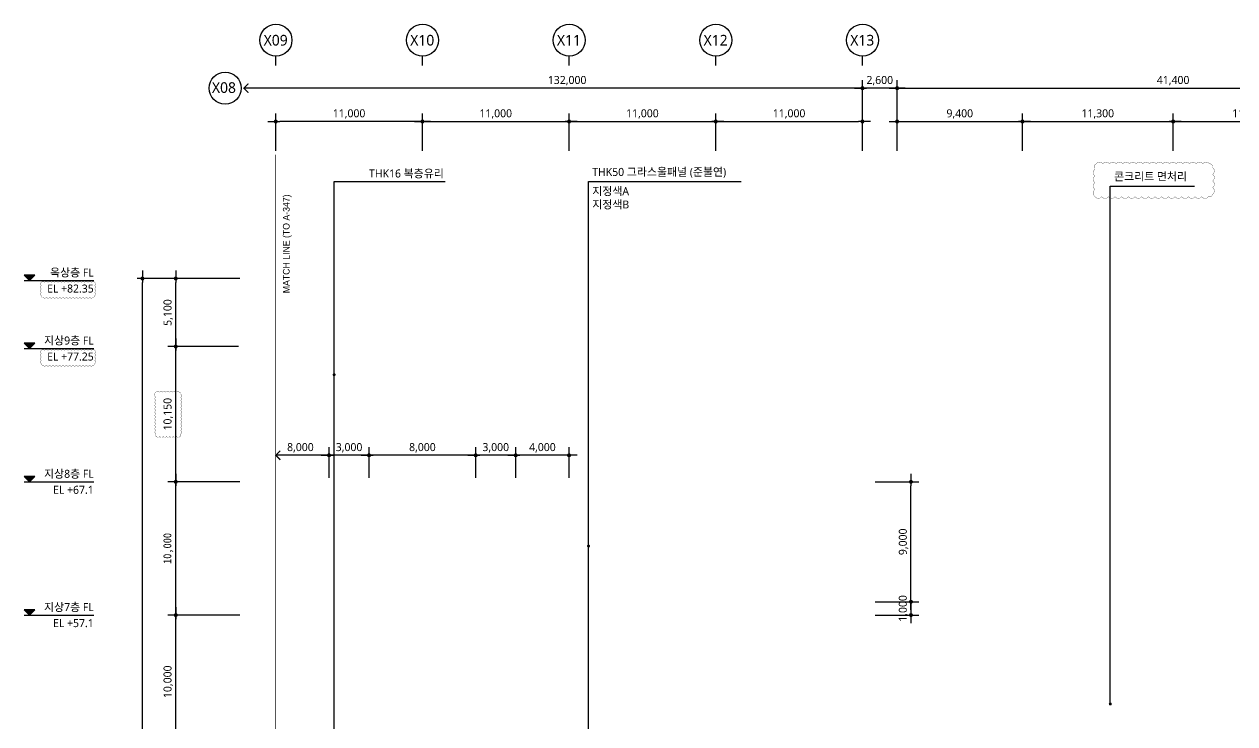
# Model space of a CAD drawing. Header units: millimetres. Extents: x 4937160 to 6265723, y 243853 to 348825.
# Drawn here: x 6113160 to 6203948, y 296339 to 348825 of the extents above; entities that cross this region are included whole.
import ezdxf
from ezdxf.enums import TextEntityAlignment as Align

# ---------------------------------------------------------------- set-up
doc = ezdxf.new("R2010")
doc.units = ezdxf.units.MM
doc.layers.get('0').update_dxf_attribs({"linetype": 'CONTINUOUS'})
for name, color, linetype, lineweight in [('A-AXIS-BUBL', 7, 'CONTINUOUS', 25), ('A-MKXS-TEXT2', 7, 'CONTINUOUS', 25), ('A-XXXX-SYMB', 7, 'CONTINUOUS', 25), ('A-XXXX-TXT1', 3, 'CONTINUOUS', 25), ('A-XXXX-TXT2', 3, 'CONTINUOUS', 25), ('REV-202205', 20, 'CONTINUOUS', 25)]:
    doc.layers.add(name, color=color, linetype=linetype, lineweight=lineweight)
for name, color, linetype in [('AA-MARK', 1, 'CONTINUOUS'), ('AA-TEX-3', 3, 'CONTINUOUS'), ('DIM', 7, 'CONTINUOUS')]:
    doc.layers.add(name, color=color, linetype=linetype)
doc.styles.add('HY울릉도L', font='')
doc.styles.add('돋움', font='')
doc.styles.add('돋움체', font='')
doc.styles.add('맑은고딕', font='malgun.ttf')
doc.styles.get('HY울릉도L').set_extended_font_data('HYwulM')
doc.styles.get('돋움').set_extended_font_data('Dotum')
doc.styles.get('돋움체').set_extended_font_data('DotumChe')
doc.dimstyles.new('CDIM', dxfattribs={"dimtxt": 3, "dimasz": 1.5, "dimexe": 2, "dimexo": 1, "dimgap": 1, "dimtad": 1, "dimdec": 0, "dimrnd": 0.5, "dimzin": 0, "dimdsep": 32, "dimlunit": 6, "dimtxsty": 'HY울릉도L', "dimblk1": '_CIDOT', "dimblk2": '_CIDOT', "dimsah": 1, "dimcen": 5.5, "dimclrd": 2, "dimclre": 2, "dimclrt": 7, "dimadec": 0, "dimazin": 0, "dimtfac": 1, "dimtdec": 0, "dimtix": 1, "dimtmove": 2, "dimatfit": 1, "dimldrblk": '_CIDOT', "dimfxl": 1, "dimtolj": 1, "dimtzin": 0, "dimlwd": -1, "dimarcsym": 0})

# ---------------------------------------------------------------- blocks, each defined once
blk = doc.blocks.new('A$C4F5014BF')
at = {"layer": 'A-XXXX-SYMB'}
for points in [[(-4813, 75100), (-4413, 75500), (-5213, 75500)], [(-4813, 70000), (-4413, 70400), (-5213, 70400)], [(-4813, 60000), (-4413, 60400), (-5213, 60400)], [(-4813, 50000), (-4413, 50400), (-5213, 50400)], [(-4813, 40000), (-4413, 40400), (-5213, 40400)], [(-4813, 30000), (-4413, 30400), (-5213, 30400)], [(-4813, 20000), (-4413, 20400), (-5213, 20400)], [(-4813, 10000), (-4413, 10400), (-5213, 10400)], [(-4813, 0), (-4413, 400), (-5213, 400)], [(-4813, -1000), (-4413, -1400), (-5213, -1400)]]:
    blk.add_hatch(color=256, dxfattribs=at).paths.add_polyline_path(points)
for p, q in [((-5213, 75500), (-4813, 75100)), ((-4413, 75500), (-5213, 75500)), ((-4813, 75100), (-4413, 75500)), ((-5213, 75100), (0, 75100)), ((-5213, 70400), (-4813, 70000)), ((-4413, 70400), (-5213, 70400)), ((-5213, 70000), (0, 70000)), ((-4813, 70000), (-4413, 70400)), ((-5213, 60400), (-4813, 60000)), ((-4413, 60400), (-5213, 60400)), ((-5213, 60000), (0, 60000)), ((-4813, 60000), (-4413, 60400)), ((-5213, 50400), (-4813, 50000)), ((-4413, 50400), (-5213, 50400)), ((-5213, 50000), (0, 50000)), ((-4813, 50000), (-4413, 50400)), ((-5213, 40400), (-4813, 40000)), ((-4413, 40400), (-5213, 40400)), ((-5213, 40000), (0, 40000)), ((-4813, 40000), (-4413, 40400)), ((-5213, 30400), (-4813, 30000)), ((-4413, 30400), (-5213, 30400)), ((-5213, 30000), (0, 30000)), ((-4813, 30000), (-4413, 30400)), ((-5213, 20400), (-4813, 20000)), ((-4413, 20400), (-5213, 20400)), ((-5213, 20000), (0, 20000)), ((-4813, 20000), (-4413, 20400)), ((-5213, 10400), (-4813, 10000)), ((-4413, 10400), (-5213, 10400)), ((-5213, 10000), (0, 10000)), ((-4813, 10000), (-4413, 10400)), ((-5213, 400), (-4813, 0)), ((-4413, 400), (-5213, 400)), ((-5213, 0), (0, 0)), ((-4813, 0), (-4413, 400)), ((-5213, -1000), (0, -1000)), ((-5213, -1400), (-4813, -1000)), ((-4413, -1400), (-5213, -1400)), ((-4813, -1000), (-4413, -1400))]:
    blk.add_line(p, q, dxfattribs=at)
at = {"layer": 'A-XXXX-TXT2', "style": '맑은고딕'}
for s, p in [('옥상층 FL', (0, 75700)), ('EL +82.35', (0, 74500)), ('지상9층 FL', (0, 70600)), ('EL +77.25', (0, 69400)), ('지상8층 FL', (0, 60600)), ('EL +67.1', (0, 59400)), ('지상7층 FL', (0, 50600)), ('EL +57.1', (0, 49400)), ('지상6층 FL', (0, 40600)), ('EL +47.1', (0, 39400)), ('지상5층 FL', (0, 30600)), ('EL +37.1', (0, 29400)), ('지상4층 FL', (0, 20600)), ('EL +27.1', (0, 19400)), ('지상3층 FL', (0, 10600)), ('EL +17.1', (0, 9400)), ('지상1층 FL', (0, 600)), ('EL +7.1', (0, -600)), ('EL +6.1', (0, -1756))]:
    blk.add_text(s, height=600, dxfattribs=at).set_placement(p, align=Align.MIDDLE_RIGHT)
blk = doc.blocks.new('_CIDOT')
at = {"color": 0, "linetype": 'ByBlock'}
blk.add_line((2, 0), (-1, 0), dxfattribs=at)
at = {"color": 0, "linetype": 'ByBlock', "const_width": 0.5}
blk.add_lwpolyline([(-0.25, 0, 1), (0.25, 0, 1)], format="xyb", close=True, dxfattribs=at)
blk = doc.blocks.new('*D1053')
at = {"layer": 'DIM', "lineweight": -2, "transparency": 16777216}
for p, q in [((6154023, 339325), (6154023, 342125)), ((6165023, 339325), (6165023, 342125))]:
    blk.add_line(p, q, dxfattribs=at)
at = {"layer": 'DIM', "transparency": 16777216}
blk.add_line((6154323, 341525), (6164723, 341525), dxfattribs=at)
at = {"layer": 'DIM', "transparency": 16777216, "xscale": 300, "yscale": 300, "zscale": 300, "rotation": 180}
blk.add_blockref('_CIDOT', (6154023, 341525), dxfattribs=at)
at = {"layer": 'DIM', "transparency": 16777216, "xscale": 300, "yscale": 300, "zscale": 300}
blk.add_blockref('_CIDOT', (6165023, 341525), dxfattribs=at)
at = {"layer": 'DIM', "color": 3, "transparency": 16777216, "insert": (6159523, 342087), "char_height": 600, "attachment_point": 5, "style": '맑은고딕'}
blk.add_mtext('\\A1;11,000', dxfattribs=at)
blk = doc.blocks.new('*D1054')
at = {"layer": 'DIM', "lineweight": -2, "transparency": 16777216}
for p, q in [((6165023, 339325), (6165023, 342125)), ((6176023, 339325), (6176023, 342125))]:
    blk.add_line(p, q, dxfattribs=at)
at = {"layer": 'DIM', "transparency": 16777216}
blk.add_line((6165323, 341525), (6175723, 341525), dxfattribs=at)
at = {"layer": 'DIM', "transparency": 16777216, "xscale": 300, "yscale": 300, "zscale": 300, "rotation": 180}
blk.add_blockref('_CIDOT', (6165023, 341525), dxfattribs=at)
at = {"layer": 'DIM', "transparency": 16777216, "xscale": 300, "yscale": 300, "zscale": 300}
blk.add_blockref('_CIDOT', (6176023, 341525), dxfattribs=at)
at = {"layer": 'DIM', "color": 3, "transparency": 16777216, "insert": (6170523, 342087), "char_height": 600, "attachment_point": 5, "style": '맑은고딕'}
blk.add_mtext('\\A1;11,000', dxfattribs=at)
blk = doc.blocks.new('*D1055')
at = {"layer": 'DIM', "lineweight": -2, "transparency": 16777216}
for p, q in [((6178623, 339325), (6178623, 342125)), ((6188023, 339325), (6188023, 342125))]:
    blk.add_line(p, q, dxfattribs=at)
at = {"layer": 'DIM', "transparency": 16777216}
blk.add_line((6178923, 341525), (6187723, 341525), dxfattribs=at)
at = {"layer": 'DIM', "transparency": 16777216, "xscale": 300, "yscale": 300, "zscale": 300, "rotation": 180}
blk.add_blockref('_CIDOT', (6178623, 341525), dxfattribs=at)
at = {"layer": 'DIM', "transparency": 16777216, "xscale": 300, "yscale": 300, "zscale": 300}
blk.add_blockref('_CIDOT', (6188023, 341525), dxfattribs=at)
at = {"layer": 'DIM', "color": 3, "transparency": 16777216, "insert": (6183323, 342085), "char_height": 600, "attachment_point": 5, "style": '맑은고딕'}
blk.add_mtext('\\A1;9,400', dxfattribs=at)
blk = doc.blocks.new('*D1056')
at = {"layer": 'DIM', "lineweight": -2, "transparency": 16777216}
for p, q in [((6188023, 339325), (6188023, 342125)), ((6199323, 339325), (6199323, 342125))]:
    blk.add_line(p, q, dxfattribs=at)
at = {"layer": 'DIM', "transparency": 16777216}
blk.add_line((6188323, 341525), (6199023, 341525), dxfattribs=at)
at = {"layer": 'DIM', "transparency": 16777216, "xscale": 300, "yscale": 300, "zscale": 300, "rotation": 180}
blk.add_blockref('_CIDOT', (6188023, 341525), dxfattribs=at)
at = {"layer": 'DIM', "transparency": 16777216, "xscale": 300, "yscale": 300, "zscale": 300}
blk.add_blockref('_CIDOT', (6199323, 341525), dxfattribs=at)
at = {"layer": 'DIM', "color": 3, "transparency": 16777216, "insert": (6193673, 342087), "char_height": 600, "attachment_point": 5, "style": '맑은고딕'}
blk.add_mtext('\\A1;11,300', dxfattribs=at)
blk = doc.blocks.new('*D1057')
at = {"layer": 'DIM', "lineweight": -2, "transparency": 16777216}
for p, q in [((6199323, 339325), (6199323, 342125)), ((6210623, 339325), (6210623, 342125))]:
    blk.add_line(p, q, dxfattribs=at)
at = {"layer": 'DIM', "transparency": 16777216}
blk.add_line((6199623, 341525), (6210323, 341525), dxfattribs=at)
at = {"layer": 'DIM', "transparency": 16777216, "xscale": 300, "yscale": 300, "zscale": 300, "rotation": 180}
blk.add_blockref('_CIDOT', (6199323, 341525), dxfattribs=at)
at = {"layer": 'DIM', "transparency": 16777216, "xscale": 300, "yscale": 300, "zscale": 300}
blk.add_blockref('_CIDOT', (6210623, 341525), dxfattribs=at)
at = {"layer": 'DIM', "color": 3, "transparency": 16777216, "insert": (6204973, 342087), "char_height": 600, "attachment_point": 5, "style": '맑은고딕'}
blk.add_mtext('\\A1;11,300', dxfattribs=at)
blk = doc.blocks.new('*D1052')
at = {"layer": 'DIM', "lineweight": -2, "transparency": 16777216}
for p, q in [((6143023, 339325), (6143023, 342125)), ((6154023, 339325), (6154023, 342125))]:
    blk.add_line(p, q, dxfattribs=at)
at = {"layer": 'DIM', "transparency": 16777216}
blk.add_line((6143323, 341525), (6153723, 341525), dxfattribs=at)
at = {"layer": 'DIM', "transparency": 16777216, "xscale": 300, "yscale": 300, "zscale": 300, "rotation": 180}
blk.add_blockref('_CIDOT', (6143023, 341525), dxfattribs=at)
at = {"layer": 'DIM', "transparency": 16777216, "xscale": 300, "yscale": 300, "zscale": 300}
blk.add_blockref('_CIDOT', (6154023, 341525), dxfattribs=at)
at = {"layer": 'DIM', "color": 3, "transparency": 16777216, "insert": (6148523, 342087), "char_height": 600, "attachment_point": 5, "style": '맑은고딕'}
blk.add_mtext('\\A1;11,000', dxfattribs=at)
blk = doc.blocks.new('*D1048')
at = {"layer": 'DIM', "lineweight": -2, "transparency": 16777216}
for p, q in [((6132023, 339325), (6132023, 342125)), ((6143023, 339325), (6143023, 342125))]:
    blk.add_line(p, q, dxfattribs=at)
at = {"layer": 'DIM', "transparency": 16777216}
blk.add_line((6142723, 341525), (6132323, 341525), dxfattribs=at)
at = {"layer": 'DIM', "transparency": 16777216, "xscale": 300, "yscale": 300, "zscale": 300}
for p, rotation in [((6132023, 341525), 179.999999999869), ((6143023, 341525), 359.999999999869)]:
    blk.add_blockref('_CIDOT', p, dxfattribs=dict(at, rotation=rotation))
at = {"layer": 'DIM', "color": 3, "transparency": 16777216, "insert": (6137523, 342087), "char_height": 600, "attachment_point": 5, "style": '맑은고딕'}
blk.add_mtext('\\A1;11,000', dxfattribs=at)
blk = doc.blocks.new('*D1049')
at = {"layer": 'DIM', "lineweight": -2, "transparency": 16777216}
blk.add_line((6176023, 339325), (6176023, 344625), dxfattribs=at)
at = {"layer": 'DIM', "transparency": 16777216}
blk.add_line((6175723, 344025), (6132030, 344025), dxfattribs=at)
at = {"layer": 'DIM', "transparency": 16777216, "xscale": 300, "yscale": 300, "zscale": 300, "rotation": 359.9999999999149}
blk.add_blockref('_CIDOT', (6176023, 344025), dxfattribs=at)
at = {"layer": 'DIM', "color": 3, "transparency": 16777216, "insert": (6153876, 344587), "char_height": 600, "attachment_point": 5, "style": '맑은고딕'}
blk.add_mtext('\\A1;132,000', dxfattribs=at)
blk = doc.blocks.new('_None')
blk = doc.blocks.new('*D1275')
at = {"layer": 'DIM', "transparency": 16777216}
for p, q in [((6179663, 305793), (6179663, 306093)), ((6179663, 305493), (6179663, 304493)), ((6179663, 304193), (6179663, 303893))]:
    blk.add_line(p, q, dxfattribs=at)
at = {"layer": 'DIM', "lineweight": -2, "transparency": 16777216}
for p, q in [((6176973, 305493), (6180263, 305493)), ((6176973, 304493), (6180263, 304493))]:
    blk.add_line(p, q, dxfattribs=at)
at = {"layer": 'DIM', "transparency": 16777216, "xscale": 300, "yscale": 300, "zscale": 300}
for p, rotation in [((6179663, 305493), 270), ((6179663, 304493), 90)]:
    blk.add_blockref('_CIDOT', p, dxfattribs=dict(at, rotation=rotation))
at = {"layer": 'DIM', "color": 3, "transparency": 16777216, "insert": (6179101, 304993), "char_height": 600, "attachment_point": 5, "rotation": 90, "style": '맑은고딕'}
blk.add_mtext('\\A1;1,000', dxfattribs=at)
blk = doc.blocks.new('*D1276')
at = {"layer": 'DIM', "lineweight": -2, "transparency": 16777216}
for p, q in [((6176973, 314493), (6180263, 314493)), ((6176973, 305493), (6180263, 305493))]:
    blk.add_line(p, q, dxfattribs=at)
at = {"layer": 'DIM', "transparency": 16777216}
blk.add_line((6179663, 305793), (6179663, 314193), dxfattribs=at)
at = {"layer": 'DIM', "transparency": 16777216, "xscale": 300, "yscale": 300, "zscale": 300}
for p, rotation in [((6179663, 314493), 90), ((6179663, 305493), 270)]:
    blk.add_blockref('_CIDOT', p, dxfattribs=dict(at, rotation=rotation))
at = {"layer": 'DIM', "color": 3, "transparency": 16777216, "insert": (6179103, 309993), "char_height": 600, "attachment_point": 5, "rotation": 90, "style": '맑은고딕'}
blk.add_mtext('\\A1;9,000', dxfattribs=at)
blk = doc.blocks.new('*D1317')
at = {"layer": 'DIM', "lineweight": -2, "transparency": 16777216}
for p, q in [((6136023, 314793), (6136023, 317084)), ((6139023, 314793), (6139023, 317084))]:
    blk.add_line(p, q, dxfattribs=at)
at = {"layer": 'DIM', "transparency": 16777216}
blk.add_line((6138723, 316484), (6136323, 316484), dxfattribs=at)
at = {"layer": 'DIM', "transparency": 16777216, "xscale": 300, "yscale": 300, "zscale": 300, "rotation": 180}
blk.add_blockref('_CIDOT', (6136023, 316484), dxfattribs=at)
at = {"layer": 'DIM', "transparency": 16777216, "xscale": 300, "yscale": 300, "zscale": 300}
blk.add_blockref('_CIDOT', (6139023, 316484), dxfattribs=at)
at = {"layer": 'DIM', "color": 3, "transparency": 16777216, "insert": (6137523, 317044), "char_height": 600, "attachment_point": 5, "style": '맑은고딕'}
blk.add_mtext('\\A1;3,000', dxfattribs=at)
blk = doc.blocks.new('*D1318')
at = {"layer": 'DIM', "lineweight": -2, "transparency": 16777216}
for p, q in [((6139023, 314793), (6139023, 317084)), ((6147023, 314793), (6147023, 317084))]:
    blk.add_line(p, q, dxfattribs=at)
at = {"layer": 'DIM', "transparency": 16777216}
blk.add_line((6146723, 316484), (6139323, 316484), dxfattribs=at)
at = {"layer": 'DIM', "transparency": 16777216, "xscale": 300, "yscale": 300, "zscale": 300, "rotation": 180}
blk.add_blockref('_CIDOT', (6139023, 316484), dxfattribs=at)
at = {"layer": 'DIM', "transparency": 16777216, "xscale": 300, "yscale": 300, "zscale": 300}
blk.add_blockref('_CIDOT', (6147023, 316484), dxfattribs=at)
at = {"layer": 'DIM', "color": 3, "transparency": 16777216, "insert": (6143023, 317044), "char_height": 600, "attachment_point": 5, "style": '맑은고딕'}
blk.add_mtext('\\A1;8,000', dxfattribs=at)
blk = doc.blocks.new('*D1319')
at = {"layer": 'DIM', "lineweight": -2, "transparency": 16777216}
for p, q in [((6147023, 314793), (6147023, 317084)), ((6150023, 314793), (6150023, 317084))]:
    blk.add_line(p, q, dxfattribs=at)
at = {"layer": 'DIM', "transparency": 16777216}
blk.add_line((6149723, 316484), (6147323, 316484), dxfattribs=at)
at = {"layer": 'DIM', "transparency": 16777216, "xscale": 300, "yscale": 300, "zscale": 300, "rotation": 180}
blk.add_blockref('_CIDOT', (6147023, 316484), dxfattribs=at)
at = {"layer": 'DIM', "transparency": 16777216, "xscale": 300, "yscale": 300, "zscale": 300}
blk.add_blockref('_CIDOT', (6150023, 316484), dxfattribs=at)
at = {"layer": 'DIM', "color": 3, "transparency": 16777216, "insert": (6148523, 317044), "char_height": 600, "attachment_point": 5, "style": '맑은고딕'}
blk.add_mtext('\\A1;3,000', dxfattribs=at)
blk = doc.blocks.new('*D1320')
at = {"layer": 'DIM', "lineweight": -2, "transparency": 16777216}
for p, q in [((6150023, 314793), (6150023, 317084)), ((6154023, 314793), (6154023, 317084))]:
    blk.add_line(p, q, dxfattribs=at)
at = {"layer": 'DIM', "transparency": 16777216}
blk.add_line((6153723, 316484), (6150323, 316484), dxfattribs=at)
at = {"layer": 'DIM', "transparency": 16777216, "xscale": 300, "yscale": 300, "zscale": 300, "rotation": 180}
blk.add_blockref('_CIDOT', (6150023, 316484), dxfattribs=at)
at = {"layer": 'DIM', "transparency": 16777216, "xscale": 300, "yscale": 300, "zscale": 300}
blk.add_blockref('_CIDOT', (6154023, 316484), dxfattribs=at)
at = {"layer": 'DIM', "color": 3, "transparency": 16777216, "insert": (6152023, 317044), "char_height": 600, "attachment_point": 5, "style": '맑은고딕'}
blk.add_mtext('\\A1;4,000', dxfattribs=at)
blk = doc.blocks.new('*D1460')
at = {"layer": 'DIM', "lineweight": -2, "transparency": 16777216}
blk.add_line((6136023, 314793), (6136023, 317084), dxfattribs=at)
at = {"layer": 'DIM', "transparency": 16777216}
blk.add_line((6135723, 316484), (6132023, 316484), dxfattribs=at)
at = {"layer": 'DIM', "transparency": 16777216, "xscale": 300, "yscale": 300, "zscale": 300}
blk.add_blockref('_CIDOT', (6136023, 316484), dxfattribs=at)
at = {"layer": 'DIM', "color": 3, "transparency": 16777216, "insert": (6133873, 317044), "char_height": 600, "attachment_point": 5, "style": '맑은고딕'}
blk.add_mtext('\\A1;8,000', dxfattribs=at)
blk = doc.blocks.new('*D1462')
at = {"layer": 'DIM', "lineweight": -2, "transparency": 16777216}
for p, q in [((6176023, 339325), (6176023, 344625)), ((6178623, 339325), (6178623, 344625))]:
    blk.add_line(p, q, dxfattribs=at)
at = {"layer": 'DIM', "transparency": 16777216}
blk.add_line((6178323, 344025), (6176323, 344025), dxfattribs=at)
at = {"layer": 'DIM', "transparency": 16777216, "xscale": 300, "yscale": 300, "zscale": 300, "rotation": 180}
blk.add_blockref('_CIDOT', (6176023, 344025), dxfattribs=at)
at = {"layer": 'DIM', "transparency": 16777216, "xscale": 300, "yscale": 300, "zscale": 300}
blk.add_blockref('_CIDOT', (6178623, 344025), dxfattribs=at)
at = {"layer": 'DIM', "color": 3, "transparency": 16777216, "insert": (6177323, 344585), "char_height": 600, "attachment_point": 5, "style": '맑은고딕'}
blk.add_mtext('\\A1;2,600', dxfattribs=at)
blk = doc.blocks.new('*D1463')
at = {"layer": 'DIM', "lineweight": -2, "transparency": 16777216}
for p, q in [((6178623, 339325), (6178623, 344625)), ((6220023, 339325), (6220023, 344625))]:
    blk.add_line(p, q, dxfattribs=at)
at = {"layer": 'DIM', "transparency": 16777216}
blk.add_line((6178923, 344025), (6219723, 344025), dxfattribs=at)
at = {"layer": 'DIM', "transparency": 16777216, "xscale": 300, "yscale": 300, "zscale": 300, "rotation": 180}
blk.add_blockref('_CIDOT', (6178623, 344025), dxfattribs=at)
at = {"layer": 'DIM', "transparency": 16777216, "xscale": 300, "yscale": 300, "zscale": 300}
blk.add_blockref('_CIDOT', (6220023, 344025), dxfattribs=at)
at = {"layer": 'DIM', "color": 3, "transparency": 16777216, "insert": (6199323, 344587), "char_height": 600, "attachment_point": 5, "style": '맑은고딕'}
blk.add_mtext('\\A1;41,400', dxfattribs=at)
blk = doc.blocks.new('*D1552')
at = {"layer": 'DIM', "lineweight": -2, "transparency": 16777216}
for p, q in [((-300, 11000), (-5600, 11000)), ((-300, 1000), (-5600, 1000))]:
    blk.add_line(p, q, dxfattribs=at)
at = {"layer": 'DIM', "transparency": 16777216}
blk.add_line((-5000, 1300), (-5000, 10700), dxfattribs=at)
at = {"layer": 'DIM', "transparency": 16777216, "xscale": 300, "yscale": 300, "zscale": 300}
for p, rotation in [((-5000, 11000), 90), ((-5000, 1000), 270)]:
    blk.add_blockref('_CIDOT', p, dxfattribs=dict(at, rotation=rotation))
at = {"layer": 'DIM', "color": 3, "transparency": 16777216, "insert": (-5562, 6000), "char_height": 600, "attachment_point": 5, "rotation": 90, "style": '맑은고딕'}
blk.add_mtext('\\A1;10,000', dxfattribs=at)
blk = doc.blocks.new('*D1553')
at = {"layer": 'DIM', "lineweight": -2, "transparency": 16777216}
for p, q in [((-300, 21000), (-5600, 21000)), ((-300, 11000), (-5600, 11000))]:
    blk.add_line(p, q, dxfattribs=at)
at = {"layer": 'DIM', "transparency": 16777216}
blk.add_line((-5000, 11300), (-5000, 20700), dxfattribs=at)
at = {"layer": 'DIM', "transparency": 16777216, "xscale": 300, "yscale": 300, "zscale": 300}
for p, rotation in [((-5000, 21000), 90), ((-5000, 11000), 270)]:
    blk.add_blockref('_CIDOT', p, dxfattribs=dict(at, rotation=rotation))
at = {"layer": 'DIM', "color": 3, "transparency": 16777216, "insert": (-5562, 16000), "char_height": 600, "attachment_point": 5, "rotation": 90, "style": '맑은고딕'}
blk.add_mtext('\\A1;10,000', dxfattribs=at)
blk = doc.blocks.new('*D1554')
at = {"layer": 'DIM', "lineweight": -2, "transparency": 16777216}
for p, q in [((-300, 31000), (-5600, 31000)), ((-300, 21000), (-5600, 21000))]:
    blk.add_line(p, q, dxfattribs=at)
at = {"layer": 'DIM', "transparency": 16777216}
blk.add_line((-5000, 21300), (-5000, 30700), dxfattribs=at)
at = {"layer": 'DIM', "transparency": 16777216, "xscale": 300, "yscale": 300, "zscale": 300}
for p, rotation in [((-5000, 31000), 90), ((-5000, 21000), 270)]:
    blk.add_blockref('_CIDOT', p, dxfattribs=dict(at, rotation=rotation))
at = {"layer": 'DIM', "color": 3, "transparency": 16777216, "insert": (-5562, 26000), "char_height": 600, "attachment_point": 5, "rotation": 90, "style": '맑은고딕'}
blk.add_mtext('\\A1;10,000', dxfattribs=at)
blk = doc.blocks.new('*D1555')
at = {"layer": 'DIM', "lineweight": -2, "transparency": 16777216}
for p, q in [((-300, 41000), (-5600, 41000)), ((-300, 31000), (-5600, 31000))]:
    blk.add_line(p, q, dxfattribs=at)
at = {"layer": 'DIM', "transparency": 16777216}
blk.add_line((-5000, 31300), (-5000, 40700), dxfattribs=at)
at = {"layer": 'DIM', "transparency": 16777216, "xscale": 300, "yscale": 300, "zscale": 300}
for p, rotation in [((-5000, 41000), 90), ((-5000, 31000), 270)]:
    blk.add_blockref('_CIDOT', p, dxfattribs=dict(at, rotation=rotation))
at = {"layer": 'DIM', "color": 3, "transparency": 16777216, "insert": (-5562, 36000), "char_height": 600, "attachment_point": 5, "rotation": 90, "style": '맑은고딕'}
blk.add_mtext('\\A1;10,000', dxfattribs=at)
blk = doc.blocks.new('*D1556')
at = {"layer": 'DIM', "lineweight": -2, "transparency": 16777216}
for p, q in [((-300, 51000), (-5600, 51000)), ((-300, 41000), (-5600, 41000))]:
    blk.add_line(p, q, dxfattribs=at)
at = {"layer": 'DIM', "transparency": 16777216}
blk.add_line((-5000, 41300), (-5000, 50700), dxfattribs=at)
at = {"layer": 'DIM', "transparency": 16777216, "xscale": 300, "yscale": 300, "zscale": 300}
for p, rotation in [((-5000, 51000), 90), ((-5000, 41000), 270)]:
    blk.add_blockref('_CIDOT', p, dxfattribs=dict(at, rotation=rotation))
at = {"layer": 'DIM', "color": 3, "transparency": 16777216, "insert": (-5562, 46000), "char_height": 600, "attachment_point": 5, "rotation": 90, "style": '맑은고딕'}
blk.add_mtext('\\A1;10,000', dxfattribs=at)
blk = doc.blocks.new('*D1557')
at = {"layer": 'DIM', "lineweight": -2, "transparency": 16777216}
for p, q in [((-200, 61000), (-5400, 61000)), ((-200, 51000), (-5400, 51000))]:
    blk.add_line(p, q, dxfattribs=at)
at = {"layer": 'DIM', "transparency": 16777216}
blk.add_line((-5000, 51300), (-5000, 60700), dxfattribs=at)
at = {"layer": 'DIM', "transparency": 16777216, "xscale": 300, "yscale": 300, "zscale": 300}
for p, rotation in [((-5000, 61000), 90), ((-5000, 51000), 270)]:
    blk.add_blockref('_CIDOT', p, dxfattribs=dict(at, rotation=rotation))
at = {"layer": 'DIM', "color": 3, "transparency": 16777216, "insert": (-5557, 56000), "char_height": 600, "attachment_point": 5, "rotation": 90, "style": '돋움체'}
blk.add_mtext('\\A1;10,000', dxfattribs=at)
blk = doc.blocks.new('*D1558')
at = {"layer": 'DIM', "lineweight": -2, "transparency": 16777216}
for p, q in [((-200, 76250), (-7900, 76250)), ((-200, 0), (-7900, 0))]:
    blk.add_line(p, q, dxfattribs=at)
at = {"layer": 'DIM', "transparency": 16777216}
blk.add_line((-7500, 300), (-7500, 75950), dxfattribs=at)
at = {"layer": 'DIM', "transparency": 16777216, "xscale": 300, "yscale": 300, "zscale": 300}
for p, rotation in [((-7500, 76250), 90), ((-7500, 0), 270)]:
    blk.add_blockref('_CIDOT', p, dxfattribs=dict(at, rotation=rotation))
at = {"layer": 'DIM', "color": 3, "transparency": 16777216, "insert": (-8057, 37800), "char_height": 600, "attachment_point": 5, "rotation": 90, "style": '돋움체'}
blk.add_mtext('\\A1;76,250', dxfattribs=at)
blk = doc.blocks.new('*D1559')
at = {"layer": 'DIM', "lineweight": -2, "transparency": 16777216}
for p, q in [((-300, 71150), (-5600, 71150)), ((-300, 61000), (-5600, 61000))]:
    blk.add_line(p, q, dxfattribs=at)
at = {"layer": 'DIM', "transparency": 16777216}
blk.add_line((-5000, 61300), (-5000, 70850), dxfattribs=at)
at = {"layer": 'DIM', "transparency": 16777216, "xscale": 300, "yscale": 300, "zscale": 300}
for p, rotation in [((-5000, 71150), 90), ((-5000, 61000), 270)]:
    blk.add_blockref('_CIDOT', p, dxfattribs=dict(at, rotation=rotation))
at = {"layer": 'DIM', "color": 3, "transparency": 16777216, "insert": (-5562, 66075), "char_height": 600, "attachment_point": 5, "rotation": 90, "style": '맑은고딕'}
blk.add_mtext('\\A1;10,150', dxfattribs=at)
blk = doc.blocks.new('*D1560')
at = {"layer": 'DIM', "lineweight": -2, "transparency": 16777216}
for p, q in [((-300, 76250), (-5600, 76250)), ((-300, 71150), (-5600, 71150))]:
    blk.add_line(p, q, dxfattribs=at)
at = {"layer": 'DIM', "transparency": 16777216}
blk.add_line((-5000, 71450), (-5000, 75950), dxfattribs=at)
at = {"layer": 'DIM', "transparency": 16777216, "xscale": 300, "yscale": 300, "zscale": 300}
for p, rotation in [((-5000, 76250), 90), ((-5000, 71150), 270)]:
    blk.add_blockref('_CIDOT', p, dxfattribs=dict(at, rotation=rotation))
at = {"layer": 'DIM', "color": 3, "transparency": 16777216, "insert": (-5562, 73700), "char_height": 600, "attachment_point": 5, "rotation": 90, "style": '맑은고딕'}
blk.add_mtext('\\A1;5,100', dxfattribs=at)
blk = doc.blocks.new('*D1561')
at = {"layer": 'DIM', "lineweight": -2, "transparency": 16777216}
for p, q in [((-300, 1000), (-5600, 1000)), ((-300, 0), (-5600, 0))]:
    blk.add_line(p, q, dxfattribs=at)
at = {"layer": 'DIM', "transparency": 16777216}
for p, q in [((-5000, 1300), (-5000, 1600)), ((-5000, 0), (-5000, 1000)), ((-5000, -300), (-5000, -600))]:
    blk.add_line(p, q, dxfattribs=at)
at = {"layer": 'DIM', "transparency": 16777216, "xscale": 300, "yscale": 300, "zscale": 300}
for p, rotation in [((-5000, 1000), 270), ((-5000, 0), 90)]:
    blk.add_blockref('_CIDOT', p, dxfattribs=dict(at, rotation=rotation))
at = {"layer": 'DIM', "color": 3, "transparency": 16777216, "insert": (-5562, 500), "char_height": 600, "attachment_point": 5, "rotation": 90, "style": '맑은고딕'}
blk.add_mtext('\\A1;1,000', dxfattribs=at)
blk = doc.blocks.new('dim-ver')
at = {"layer": 'DIM'}
dim = blk.add_linear_dim(base=(-7500, 76250), p1=(0, 0), p2=(0, 76250), angle=90, dimstyle='CDIM', override={"dimscale": 200, "dimtxsty": '돋움체', "dimclrd": 256, "dimclre": 256, "dimclrt": 3}, dxfattribs=at)
dim.commit()
dim.dimension.update_dxf_attribs({"geometry": '*D1558', "text_midpoint": (-8057.1, 37800), "dimtype": 128})
for base, p1, p2, override, picture, middle in [((-5000, 76250), (0, 71150), (0, 76250), {"dimscale": 200, "dimexe": 3, "dimexo": 1.5, "dimtxsty": '맑은고딕', "dimclrd": 256, "dimclre": 256, "dimclrt": 3}, '*D1560', (-5562, 73700)), ((-5000, 71150), (0, 61000), (0, 71150), {"dimscale": 200, "dimexe": 3, "dimexo": 1.5, "dimtxsty": '맑은고딕', "dimclrd": 256, "dimclre": 256, "dimclrt": 3}, '*D1559', (-5562, 66075)), ((-5000, 61000), (0, 51000), (0, 61000), {"dimscale": 200, "dimtxsty": '돋움체', "dimclrd": 256, "dimclre": 256, "dimclrt": 3}, '*D1557', (-5557.1, 56000)), ((-5000, 51000), (0, 41000), (0, 51000), {"dimscale": 200, "dimexe": 3, "dimexo": 1.5, "dimtxsty": '맑은고딕', "dimclrd": 256, "dimclre": 256, "dimclrt": 3}, '*D1556', (-5562, 46000)), ((-5000, 41000), (0, 31000), (0, 41000), {"dimscale": 200, "dimexe": 3, "dimexo": 1.5, "dimtxsty": '맑은고딕', "dimclrd": 256, "dimclre": 256, "dimclrt": 3}, '*D1555', (-5562, 36000)), ((-5000, 31000), (0, 21000), (0, 31000), {"dimscale": 200, "dimexe": 3, "dimexo": 1.5, "dimtxsty": '맑은고딕', "dimclrd": 256, "dimclre": 256, "dimclrt": 3}, '*D1554', (-5562, 26000)), ((-5000, 21000), (0, 11000), (0, 21000), {"dimscale": 200, "dimexe": 3, "dimexo": 1.5, "dimtxsty": '맑은고딕', "dimclrd": 256, "dimclre": 256, "dimclrt": 3}, '*D1553', (-5562, 16000)), ((-5000, 11000), (0, 1000), (0, 11000), {"dimscale": 200, "dimexe": 3, "dimexo": 1.5, "dimtxsty": '맑은고딕', "dimclrd": 256, "dimclre": 256, "dimclrt": 3}, '*D1552', (-5562, 6000)), ((-5000, 1000), (0, 0), (0, 1000), {"dimscale": 200, "dimexe": 3, "dimexo": 1.5, "dimtxsty": '맑은고딕', "dimclrd": 256, "dimclre": 256, "dimclrt": 3}, '*D1561', (-5562, 500))]:
    dim = blk.add_linear_dim(base=base, p1=p1, p2=p2, angle=90, dimstyle='CDIM', override=override, dxfattribs=at)
    dim.commit()
    dim.dimension.update_dxf_attribs({"geometry": picture, "text_midpoint": middle})

msp = doc.modelspace()

# ---------------------------------------------------------------- linework, layer by layer
at = {"const_width": 100}
for points in [[(6129974.9, 344366.5), (6129633.4, 344024.9), (6129974.9, 343683.4)], [(6132364.4, 316825.2), (6132022.8, 316483.6), (6132364.4, 316142.1)]]:
    msp.add_lwpolyline(points, dxfattribs=at)
at = {"layer": 'A-AXIS-BUBL', "ltscale": 0.2}
for p, q in [((6132030, 345724.9), (6132030, 346425)), ((6143022.8, 345724.9), (6143022.8, 346425)), ((6154022.8, 345724.9), (6154022.8, 346425)), ((6165022.8, 345724.9), (6165022.8, 346425)), ((6176022.8, 345724.9), (6176022.8, 346425))]:
    msp.add_line(p, q, dxfattribs=at)
for centre in [(6132041.8, 347624.9), (6143034.6, 347624.9), (6154034.6, 347624.9), (6165034.6, 347624.9), (6176034.6, 347624.9)]:
    msp.add_circle(centre, 1200, dxfattribs=at)
at = {"layer": 'A-MKXS-TEXT2'}
for p, q in [((6136401.8, 275096.2), (6136401.8, 337024.9)), ((6136401.8, 337024.9), (6144722.8, 337024.9)), ((6155480.5, 263103.8), (6155480.5, 337024.9)), ((6155480.5, 337024.9), (6166933.5, 337024.9)), ((6194613.9, 297827.2), (6194613.9, 336683.8)), ((6194613.9, 336683.8), (6200934.9, 336683.8))]:
    msp.add_line(p, q, dxfattribs=at)
at = {"layer": 'A-MKXS-TEXT2', "const_width": 112.5}
for points in [[(6136401.8, 322472.7, 1), (6136401.8, 322585.2, 1)], [(6155480.5, 309617.1, 1), (6155480.5, 309729.6, 1)], [(6194613.9, 297770.9, 1), (6194613.9, 297883.4, 1)]]:
    msp.add_lwpolyline(points, format="xyb", close=True, dxfattribs=at)
at = {"layer": 'A-XXXX-SYMB'}
msp.add_circle((6128230, 344024.9), 1200, dxfattribs=at)
at = {"layer": 'AA-MARK', "const_width": 50}
msp.add_lwpolyline([(6132024.1, 248184.9), (6132024.1, 282742.4), (6131502.3, 282924.9), (6132544.6, 282924.9), (6132023.5, 283107.5), (6132023.5, 339024.9)], dxfattribs=at)
at = {"layer": 'DIM'}
msp.add_lwpolyline([(6143030, 344024.9), (6129633.4, 344024.9)], dxfattribs=at)
at = {"layer": 'REV-202205', "const_width": 20}
for points in [[(6193466.1, 335885.2, 0.5205671), (6193966.1, 335885.2, 0.5205671), (6194466.1, 335885.2, 0.5205671), (6194966.1, 335885.2, 0.5205671), (6195466.1, 335885.2, 0.5205671), (6195966.1, 335885.2, 0.5205671), (6196466.1, 335885.2, 0.5205671), (6196966.1, 335885.2, 0.5205671), (6197466.1, 335885.2, 0.5205671), (6197966.1, 335885.2, 0.5205671), (6198466.1, 335885.2, 0.5205671), (6198966.1, 335885.2, 0.5205671), (6199466.1, 335885.2, 0.5205671), (6199966.1, 335885.2, 0.5205671), (6200466.1, 335885.2, 0.5205671), (6200966.1, 335885.2, 0.5205671), (6201466.1, 335885.2, 0.5205671), (6201966.1, 335885.2, 0.5205671), (6202282.5, 336068.9, 0.5205671), (6202282.5, 336568.9, 0.5205671), (6202282.5, 337068.9, 0.5205671), (6202282.5, 337568.9, 0.5205671), (6202282.5, 338068.9, 0.5205671), (6202059, 338345.3, 0.5205671), (6201559, 338345.3, 0.5205671), (6201059, 338345.3, 0.5205671), (6200559, 338345.3, 0.5205671), (6200059, 338345.3, 0.5205671), (6199559, 338345.3, 0.5205671), (6199059, 338345.3, 0.5205671), (6198559, 338345.3, 0.5205671), (6198059, 338345.3, 0.5205671), (6197559, 338345.3, 0.5205671), (6197059, 338345.3, 0.5205671), (6196559, 338345.3, 0.5205671), (6196059, 338345.3, 0.5205671), (6195559, 338345.3, 0.5205671), (6195059, 338345.3, 0.5205671), (6194559, 338345.3, 0.5205671), (6194059, 338345.3, 0.5205671), (6193559, 338345.3, 0.5205671), (6193466.1, 337938.2, 0.5205671), (6193466.1, 337438.2, 0.5205671), (6193466.1, 336938.2, 0.5205671), (6193466.1, 336438.2, 0.5205671)], [(6114441.4, 329460.9, -0.5205671), (6114691.4, 329460.9, -0.5205671), (6114941.4, 329460.9, -0.5205671), (6115191.4, 329460.9, -0.5205671), (6115441.4, 329460.9, -0.5205671), (6115691.4, 329460.9, -0.5205671), (6115941.4, 329460.9, -0.5205671), (6116191.4, 329460.9, -0.5205671), (6116441.4, 329460.9, -0.5205671), (6116691.4, 329460.9, -0.5205671), (6116941.4, 329460.9, -0.5205671), (6117191.4, 329460.9, -0.5205671), (6117441.4, 329460.9, -0.5205671), (6117691.4, 329460.9, -0.5205671), (6117941.4, 329460.9, -0.5205671), (6118191.4, 329460.9, -0.5205671), (6118441.4, 329460.9, -0.5205671), (6118445.2, 329214.7, -0.5205671), (6118445.2, 328964.7, -0.5205671), (6118445.2, 328714.7, -0.5205671), (6118445.2, 328464.7, -0.5205671), (6118322.9, 328337, -0.5205671), (6118072.9, 328337, -0.5205671), (6117822.9, 328337, -0.5205671), (6117572.9, 328337, -0.5205671), (6117322.9, 328337, -0.5205671), (6117072.9, 328337, -0.5205671), (6116822.9, 328337, -0.5205671), (6116572.9, 328337, -0.5205671), (6116322.9, 328337, -0.5205671), (6116072.9, 328337, -0.5205671), (6115822.9, 328337, -0.5205671), (6115572.9, 328337, -0.5205671), (6115322.9, 328337, -0.5205671), (6115072.9, 328337, -0.5205671), (6114822.9, 328337, -0.5205671), (6114572.9, 328337, -0.5205671), (6114441.4, 328455.5, -0.5205671), (6114441.4, 328705.5, -0.5205671), (6114441.4, 328955.5, -0.5205671), (6114441.4, 329205.5, -0.5205671)], [(6114441.4, 324360.9, -0.5205671), (6114691.4, 324360.9, -0.5205671), (6114941.4, 324360.9, -0.5205671), (6115191.4, 324360.9, -0.5205671), (6115441.4, 324360.9, -0.5205671), (6115691.4, 324360.9, -0.5205671), (6115941.4, 324360.9, -0.5205671), (6116191.4, 324360.9, -0.5205671), (6116441.4, 324360.9, -0.5205671), (6116691.4, 324360.9, -0.5205671), (6116941.4, 324360.9, -0.5205671), (6117191.4, 324360.9, -0.5205671), (6117441.4, 324360.9, -0.5205671), (6117691.4, 324360.9, -0.5205671), (6117941.4, 324360.9, -0.5205671), (6118191.4, 324360.9, -0.5205671), (6118441.4, 324360.9, -0.5205671), (6118445.2, 324114.7, -0.5205671), (6118445.2, 323864.7, -0.5205671), (6118445.2, 323614.7, -0.5205671), (6118445.2, 323364.7, -0.5205671), (6118322.9, 323237, -0.5205671), (6118072.9, 323237, -0.5205671), (6117822.9, 323237, -0.5205671), (6117572.9, 323237, -0.5205671), (6117322.9, 323237, -0.5205671), (6117072.9, 323237, -0.5205671), (6116822.9, 323237, -0.5205671), (6116572.9, 323237, -0.5205671), (6116322.9, 323237, -0.5205671), (6116072.9, 323237, -0.5205671), (6115822.9, 323237, -0.5205671), (6115572.9, 323237, -0.5205671), (6115322.9, 323237, -0.5205671), (6115072.9, 323237, -0.5205671), (6114822.9, 323237, -0.5205671), (6114572.9, 323237, -0.5205671), (6114441.4, 323355.5, -0.5205671), (6114441.4, 323605.5, -0.5205671), (6114441.4, 323855.5, -0.5205671), (6114441.4, 324105.5, -0.5205671)], [(6123027.3, 321210.4, -0.5205671), (6123277.3, 321210.4, -0.5205671), (6123527.3, 321210.4, -0.5205671), (6123777.3, 321210.4, -0.5205671), (6124027.3, 321210.4, -0.5205671), (6124277.3, 321210.4, -0.5205671), (6124527.3, 321210.4, -0.5205671), (6124777.3, 321210.4, -0.5205671), (6124891.5, 321074.6, -0.5205671), (6124891.5, 320824.6, -0.5205671), (6124891.5, 320574.6, -0.5205671), (6124891.5, 320324.6, -0.5205671), (6124891.5, 320074.6, -0.5205671), (6124891.5, 319824.6, -0.5205671), (6124891.5, 319574.6, -0.5205671), (6124891.5, 319324.6, -0.5205671), (6124891.5, 319074.6, -0.5205671), (6124891.5, 318824.6, -0.5205671), (6124891.5, 318574.6, -0.5205671), (6124891.5, 318324.6, -0.5205671), (6124891.5, 318074.6, -0.5205671), (6124822.4, 317893.7, -0.5205671), (6124572.4, 317893.7, -0.5205671), (6124322.4, 317893.7, -0.5205671), (6124072.4, 317893.7, -0.5205671), (6123822.4, 317893.7, -0.5205671), (6123572.4, 317893.7, -0.5205671), (6123322.4, 317893.7, -0.5205671), (6123072.4, 317893.7, -0.5205671), (6123027.3, 318098.6, -0.5205671), (6123027.3, 318348.6, -0.5205671), (6123027.3, 318598.6, -0.5205671), (6123027.3, 318848.6, -0.5205671), (6123027.3, 319098.6, -0.5205671), (6123027.3, 319348.6, -0.5205671), (6123027.3, 319598.6, -0.5205671), (6123027.3, 319848.6, -0.5205671), (6123027.3, 320098.6, -0.5205671), (6123027.3, 320348.6, -0.5205671), (6123027.3, 320598.6, -0.5205671), (6123027.3, 320848.6, -0.5205671)]]:
    msp.add_lwpolyline(points, format="xyb", close=True, dxfattribs=at)

# ---------------------------------------------------------------- block references
msp.add_blockref('A$C4F5014BF', (6118373.5, 254493.3))
at = {"layer": 'DIM'}
msp.add_blockref('dim-ver', (6129524.1, 253493.3), dxfattribs=at)

# ---------------------------------------------------------------- texts
at = {"layer": 'A-MKXS-TEXT2', "style": '맑은고딕'}
msp.add_text('THK16 복층유리', height=600, dxfattribs=at).set_placement((6144629, 337624.9), align=Align.MIDDLE_RIGHT)
for s, p in [('THK50 그라스울패널 (준불연)', (6155760.8, 337741.9)), ('콘크리트 면처리', (6194894.2, 337400.8)), ('지정색A', (6155760.8, 336298.5)), ('지정색B', (6155760.8, 335298.5))]:
    msp.add_text(s, height=600, dxfattribs=at).set_placement(p, align=Align.MIDDLE_LEFT)
at = {"layer": 'A-XXXX-TXT1', "style": '맑은고딕'}
msp.add_text('X08', height=800, dxfattribs=at).set_placement((6128139.5, 344069.1), align=Align.MIDDLE)
at = {"layer": 'A-XXXX-TXT2', "ltscale": 0.2, "style": '맑은고딕'}
for s, p in [('X09', (6132018.3, 347624.9)), ('X10', (6143011.1, 347624.9)), ('X11', (6154011.1, 347624.9)), ('X12', (6165011.1, 347624.9)), ('X13', (6176011.1, 347624.9))]:
    msp.add_text(s, height=800, dxfattribs=at).set_placement(p, align=Align.MIDDLE_CENTER)
at = {"layer": 'AA-TEX-3', "style": '돋움'}
msp.add_text('MATCH LINE (TO A-347)', height=500, rotation=90, dxfattribs=at).set_placement((6133061.5, 332348.7), align=Align.CENTER)

# ---------------------------------------------------------------- dimensions: what is measured, and where the dimension line sits
at = {"layer": 'DIM'}
dim = msp.add_aligned_dim(p1=(6176022.8, 339024.9), p2=(6132030, 339024.9), distance=-5000, text='132,000', dimstyle='CDIM', override={"dimscale": 200, "dimexe": 3, "dimexo": 1.5, "dimtxsty": '맑은고딕', "dimblk2": 'None', "dimse2": 1, "dimclrd": 256, "dimclre": 256, "dimclrt": 3}, dxfattribs=at)
dim.commit()
dim.dimension.update_dxf_attribs({"geometry": '*D1049', "text_midpoint": (6153876.4, 344586.9)})
for p1, p2, distance, picture, middle in [((6178622.8, 339024.9), (6176022.8, 339024.9), -5000, '*D1462', (6177322.8, 344585.3)), ((6178622.8, 339024.9), (6220022.8, 339024.9), 5000, '*D1463', (6199322.8, 344586.9)), ((6143022.8, 339024.9), (6132022.8, 339024.9), -2500, '*D1048', (6137522.8, 342086.9)), ((6143022.8, 339024.9), (6154022.8, 339024.9), 2500, '*D1052', (6148522.8, 342086.9)), ((6154022.8, 339024.9), (6165022.8, 339024.9), 2500, '*D1053', (6159522.8, 342086.9)), ((6165022.8, 339024.9), (6176022.8, 339024.9), 2500, '*D1054', (6170522.8, 342086.9)), ((6178622.8, 339024.9), (6188022.8, 339024.9), 2500, '*D1055', (6183322.8, 342085.3)), ((6188022.8, 339024.9), (6199322.8, 339024.9), 2500, '*D1056', (6193672.8, 342086.9)), ((6199322.8, 339024.9), (6210622.8, 339024.9), 2500, '*D1057', (6204972.8, 342086.9))]:
    dim = msp.add_aligned_dim(p1=p1, p2=p2, distance=distance, dimstyle='CDIM', override={"dimscale": 200, "dimexe": 3, "dimexo": 1.5, "dimtxsty": '맑은고딕', "dimclrd": 256, "dimclre": 256, "dimclrt": 3}, dxfattribs=at)
    dim.commit()
    dim.dimension.update_dxf_attribs({"geometry": picture, "text_midpoint": middle})
dim = msp.add_linear_dim(base=(6132022.8, 316483.6), p1=(6136022.8, 314493.3), p2=(6132022.8, 314493.3), angle=180, text='8,000', dimstyle='CDIM', override={"dimscale": 200, "dimexe": 3, "dimexo": 1.5, "dimtxsty": '맑은고딕', "dimblk2": 'None', "dimse2": 1, "dimclrd": 256, "dimclre": 256, "dimclrt": 3}, dxfattribs=at)
dim.commit()
dim.dimension.update_dxf_attribs({"geometry": '*D1460', "text_midpoint": (6133872.8, 317043.9)})
for base, p1, p2, angle, picture, middle in [((6136022.8, 316483.6), (6139022.8, 314493.3), (6136022.8, 314493.3), 180, '*D1317', (6137522.8, 317043.9)), ((6139022.8, 316483.6), (6147022.8, 314493.3), (6139022.8, 314493.3), 180, '*D1318', (6143022.8, 317043.9)), ((6147022.8, 316483.6), (6150022.8, 314493.3), (6147022.8, 314493.3), 180, '*D1319', (6148522.8, 317043.9)), ((6150022.8, 316483.6), (6154022.8, 314493.3), (6150022.8, 314493.3), 180, '*D1320', (6152022.8, 317043.9)), ((6179663.1, 314493.3), (6176672.8, 305493.3), (6176672.8, 314493.3), 90, '*D1276', (6179102.8, 309993.3)), ((6179663.1, 304493.3), (6176672.8, 305493.3), (6176672.8, 304493.3), 270, '*D1275', (6179101.2, 304993.3))]:
    dim = msp.add_linear_dim(base=base, p1=p1, p2=p2, angle=angle, dimstyle='CDIM', override={"dimscale": 200, "dimexe": 3, "dimexo": 1.5, "dimtxsty": '맑은고딕', "dimclrd": 256, "dimclre": 256, "dimclrt": 3}, dxfattribs=at)
    dim.commit()
    dim.dimension.update_dxf_attribs({"geometry": picture, "text_midpoint": middle})

doc.saveas('drawing.dxf')
